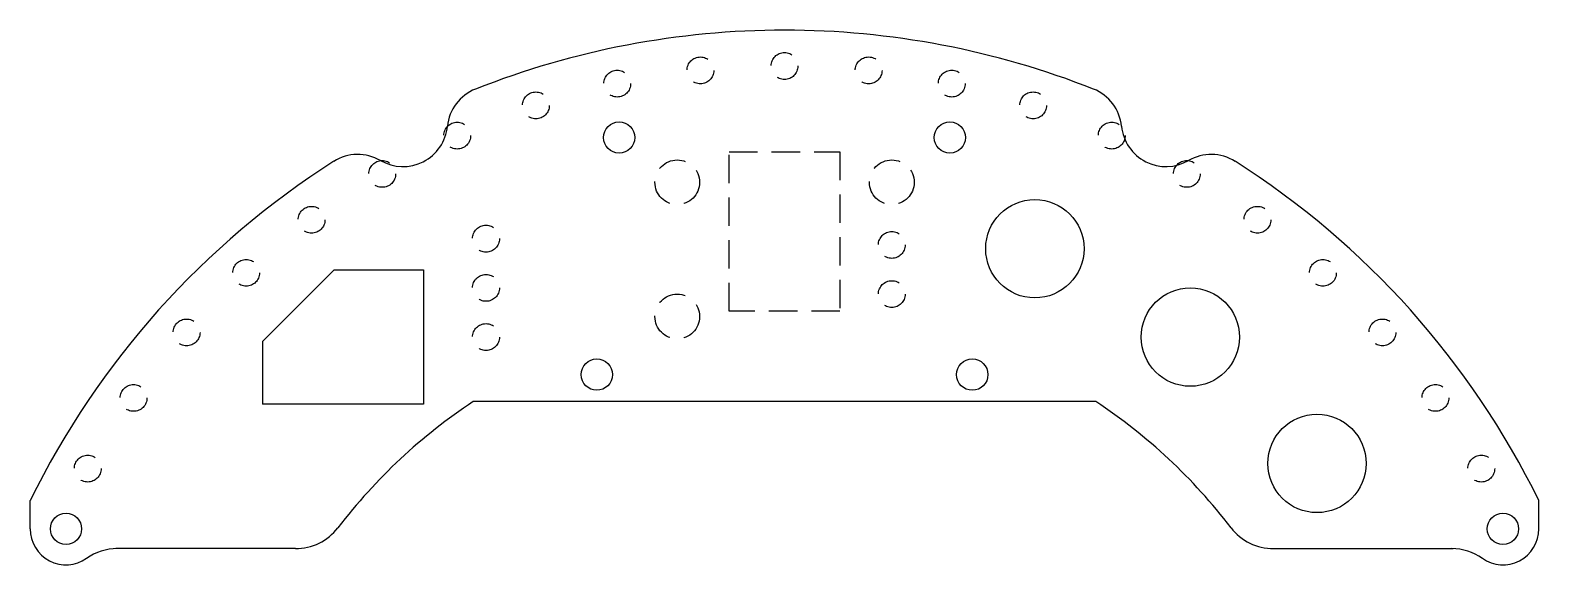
# Model space of a CAD drawing. Header units: millimetres. Extents: x -1326 to 42, y 4181 to 4633.
# Drawn here: x -126.5 to 42.3, y 4572.8 to 4632.6 of the extents above; entities outside this region: 1.
import ezdxf

# ---------------------------------------------------------------- set-up
doc = ezdxf.new("R2010")
doc.units = ezdxf.units.MM
doc.linetypes.add('CACHE2', pattern=[4.7625, 3.175, -1.5875])
doc.layers.add('carte', color=30, linetype='Continuous')
doc.layers.add('remplissage', color=5, linetype='Continuous')

msp = doc.modelspace()

# ---------------------------------------------------------------- hatches: boundary and pattern name
at = {"layer": 'remplissage'}
h = msp.add_hatch(color=256, dxfattribs=at)
h.set_gradient(color1=(255, 255, 255), one_color=1, tint=1, name='SPHERICAL')
h.paths.add_polyline_path([(-1314.44, 4193.63, 0.414214), (-1316.94, 4196.13), (-1323.34, 4196.13, 0.414214), (-1325.84, 4193.63), (-1325.84, 4183.83, 0.414214), (-1323.34, 4181.33), (-1316.94, 4181.33, 0.414214), (-1314.44, 4183.83)], flags=17)
h.paths.add_polyline_path([(-1323.34, 4196.13, 0.414214), (-1325.84, 4193.63), (-1325.84, 4183.83, 0.414214), (-1323.34, 4181.33), (-1316.94, 4181.33, 0.414214), (-1314.44, 4183.83), (-1314.44, 4193.63, 0.414214), (-1316.94, 4196.13)], flags=17)

# ---------------------------------------------------------------- linework, layer by layer
at = {"layer": 'carte', "linetype": 'CACHE2'}
for p, q in [((-48.3, 4601.17), (-48.3, 4618.97)), ((-48.3, 4618.97), (-35.9, 4618.97)), ((-35.9, 4618.97), (-35.9, 4601.17)), ((-35.9, 4601.17), (-48.3, 4601.17))]:
    msp.add_line(p, q, dxfattribs=at)
at = {"layer": 'carte'}
for p, q in [((-100.49, 4597.77), (-92.49, 4605.77)), ((-92.49, 4605.77), (-82.49, 4605.77)), ((-82.49, 4605.77), (-82.49, 4590.77)), ((-100.49, 4597.77), (-100.49, 4590.77)), ((-90.49, 4590.77), (-100.49, 4590.77)), ((-82.49, 4590.77), (-90.49, 4590.77)), ((-7.28, 4591.07), (-76.93, 4591.07)), ((-126.48, 4576.83), (-126.48, 4580)), ((42.27, 4576.83), (42.27, 4580)), ((-96.81, 4574.62), (-116.91, 4574.62)), ((12.6, 4574.62), (32.7, 4574.62))]:
    msp.add_line(p, q, dxfattribs=at)
at = {"layer": 'carte', "linetype": 'CACHE2'}
for centre, radius in [((-51.51, 4628.08), 1.5), ((-42.1, 4628.57), 1.5), ((-32.69, 4628.08), 1.5), ((-60.81, 4626.6), 1.5), ((-23.39, 4626.6), 1.5), ((-69.91, 4624.17), 1.5), ((-14.29, 4624.17), 1.5), ((-78.71, 4620.79), 1.5), ((-5.5, 4620.79), 1.5), ((-87.1, 4616.51), 1.5), ((-54.1, 4615.57), 2.5), ((-30.1, 4615.57), 2.5), ((2.9, 4616.51), 1.5), ((-95, 4611.38), 1.5), ((10.8, 4611.38), 1.5), ((-75.49, 4609.27), 1.5), ((-30.1, 4608.57), 1.5), ((-102.32, 4605.45), 1.5), ((18.12, 4605.45), 1.5), ((-75.49, 4603.77), 1.5), ((-30.1, 4603.07), 1.5), ((-54.1, 4600.57), 2.5), ((-108.98, 4598.79), 1.5), ((24.78, 4598.79), 1.5), ((-75.49, 4598.27), 1.5), ((-114.91, 4591.47), 1.5), ((30.71, 4591.47), 1.5), ((-120.04, 4583.57), 1.5), ((35.84, 4583.57), 1.5)]:
    msp.add_circle(centre, radius, dxfattribs=at)
at = {"layer": 'carte'}
for centre, radius in [((-60.6, 4620.57), 1.75), ((-23.6, 4620.57), 1.75), ((-14.1, 4608.15), 5.5), ((3.29, 4598.27), 5.5), ((-63.1, 4594.07), 1.75), ((-21.1, 4594.07), 1.75), ((17.46, 4584.15), 5.5), ((-122.47, 4576.83), 1.75), ((38.26, 4576.83), 1.75)]:
    msp.add_circle(centre, radius, dxfattribs=at)
for centre, radius, start, end in [((-42.1, 4538.57), 94, 90, 111.573), ((-42.1, 4538.57), 94, 68.427, 90), ((-74.83, 4621.34), 5, 111.573, 174.3236), ((-9.38, 4621.34), 5, 5.6764, 68.427), ((-84.78, 4622.33), 5, 239.6764, 354.3236), ((0.57, 4622.33), 5, 185.6764, 300.3236), ((-42.1, 4538.57), 94, 122.427, 153.846), ((-89.83, 4613.69), 5, 59.6764, 122.427), ((5.62, 4613.69), 5, 57.573, 120.3236), ((-42.1, 4538.57), 94, 26.154, 57.573), ((-42.1, 4538.57), 63, 123.5573, 142.4492), ((-42.1, 4538.57), 63, 37.5508, 56.4427), ((-122.47, 4576.83), 4.01, 180, 304.9777), ((-96.81, 4580.62), 6, 270, 322.4492), ((12.6, 4580.62), 6, 217.5508, 270), ((38.26, 4576.83), 4.01, 235.0223, 0), ((-116.73, 4568.62), 6, 90, 124.9777), ((32.52, 4568.62), 6, 55.0223, 90)]:
    msp.add_arc(centre, radius, start, end, dxfattribs=at)

doc.saveas('drawing.dxf')
